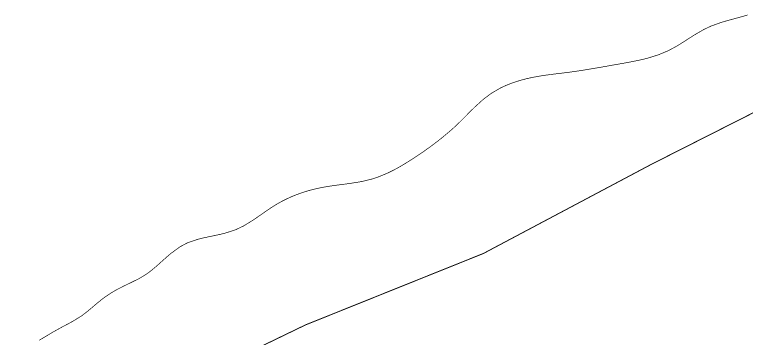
# Model space of a CAD drawing. Extents: x 204548 to 208114, y 4836513 to 4840071.
# Drawn here: x 205836.7 to 206037, y 4837097.7 to 4837186.4 of the extents above; entities that cross this region are included whole.
import ezdxf

# ---------------------------------------------------------------- set-up
doc = ezdxf.new("R2010")
doc.units = 0
doc.header["$LTSCALE"] = 1.5
doc.header["$MEASUREMENT"] = 0
doc.layers.add('HD-CURSO-PERENE', color=170, linetype='CONTINUOUS')
doc.layers.add('LM-LIM-SETOR-FISCAL', color=2, linetype='CONTINUOUS')
doc.linetypes.add('Limite', pattern='A,20,-3,[130,ltypeshp.shx,S=6.35,R=0,X=0,Y=0],-3,20', length=46)

msp = doc.modelspace()

# ---------------------------------------------------------------- linework, layer by layer
at = {"layer": 'HD-CURSO-PERENE', "const_width": 0.18, "flags": 128}
msp.add_lwpolyline([(206037.4, 4837186.33), (206035.96, 4837185.9), (206034.51, 4837185.5), (206033.05, 4837185.11), (206031.6, 4837184.71), (206030.16, 4837184.29), (206027.35, 4837183.28), (206025.34, 4837182.33), (206022.75, 4837180.82), (206021.48, 4837180.01), (206020.21, 4837179.2), (206018.94, 4837178.39), (206017.65, 4837177.61), (206015.63, 4837176.53), (206012.88, 4837175.38), (206010.02, 4837174.5), (206008.56, 4837174.13), (206007.08, 4837173.81), (206005.6, 4837173.51), (206004.11, 4837173.23), (206002.61, 4837172.96), (206000.42, 4837172.58), (205998.94, 4837172.31), (205997.45, 4837172.05), (205995.97, 4837171.79), (205993.02, 4837171.3), (205990.07, 4837170.85), (205988.01, 4837170.57), (205985.04, 4837170.21), (205982.07, 4837169.83), (205980.58, 4837169.6), (205978.43, 4837169.21), (205976.94, 4837168.88), (205975.47, 4837168.5), (205974.01, 4837168.06), (205972.58, 4837167.57), (205971.18, 4837167), (205969.81, 4837166.37), (205967.26, 4837164.9), (205964.89, 4837163.11), (205962.67, 4837161.09), (205961.59, 4837160.03), (205960.53, 4837158.96), (205959.47, 4837157.88), (205958.39, 4837156.82), (205956.88, 4837155.39), (205955.76, 4837154.4), (205953.46, 4837152.48), (205951.08, 4837150.65), (205949.87, 4837149.77), (205948.64, 4837148.9), (205947.39, 4837148.05), (205945.36, 4837146.71), (205944.08, 4837145.9), (205942.78, 4837145.11), (205941.47, 4837144.36), (205940.13, 4837143.65), (205938.78, 4837142.99), (205936.02, 4837141.85), (205934.54, 4837141.37), (205931.65, 4837140.67), (205928.7, 4837140.19), (205927.21, 4837139.99), (205925.71, 4837139.8), (205924.21, 4837139.6), (205922.72, 4837139.38), (205921.23, 4837139.13), (205919.68, 4837138.82), (205918.21, 4837138.47), (205916.76, 4837138.07), (205915.32, 4837137.61), (205913.9, 4837137.1), (205912.5, 4837136.53), (205911.13, 4837135.91), (205909.79, 4837135.23), (205908.47, 4837134.49), (205906.92, 4837133.52), (205905.67, 4837132.67), (205904.43, 4837131.81), (205903.19, 4837130.94), (205901.95, 4837130.09), (205899.4, 4837128.52), (205897.1, 4837127.43), (205894.24, 4837126.52), (205892.77, 4837126.17), (205891.28, 4837125.85), (205889.78, 4837125.54), (205888.3, 4837125.22), (205886.84, 4837124.86), (205884.03, 4837123.9), (205881.91, 4837122.77), (205879.51, 4837121.01), (205878.37, 4837120.03), (205877.23, 4837119.02), (205876.1, 4837118), (205874.95, 4837117), (205873.78, 4837116.05), (205872.56, 4837115.16), (205870.76, 4837114.08), (205868.06, 4837112.76), (205866.7, 4837112.11), (205864.69, 4837111.08), (205863.39, 4837110.32), (205862.13, 4837109.51), (205860.9, 4837108.64), (205859.24, 4837107.31), (205858.09, 4837106.33), (205856.95, 4837105.36), (205855, 4837103.85), (205852.45, 4837102.29), (205851.12, 4837101.58), (205849.79, 4837100.88), (205847.27, 4837099.48), (205844.69, 4837097.94), (205843.4, 4837097.18)], dxfattribs=at)
at = {"layer": 'LM-LIM-SETOR-FISCAL', "color": 7, "linetype": 'Limite', "ltscale": 0.1, "const_width": 0.25}
msp.add_lwpolyline([(206057.04, 4837168.72), (206010.92, 4837145.35), (205965.02, 4837120.97), (205916.35, 4837101.41), (205870.37, 4837079.16), (205824.99, 4837055.4), (205779.76, 4837033.14), (205734.7, 4837006.5), (205689.24, 4836984.99), (205644.98, 4836961.34), (205598.41, 4836940.86), (205554.85, 4836914.18), (205512.65, 4836886.85), (205467.19, 4836865.59), (205422.56, 4836841.69), (205379.02, 4836816.27), (205330.06, 4836794.96), (205284.03, 4836770.21), (205238.89, 4836746.07), (205195.48, 4836720.89), (205151.09, 4836696.74), (205108.05, 4836670.8), (205060.32, 4836648.72)], dxfattribs=at)

doc.saveas('drawing.dxf')
